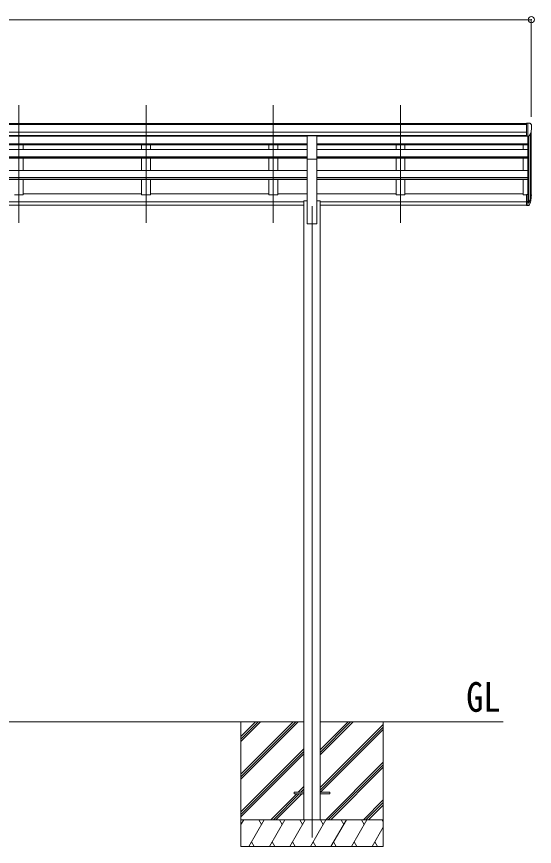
# Model space of a CAD drawing. Units: millimetres at full size; details may follow other scales. Extents: x -9783 to 33612, y -6828 to 11398.
# Drawn here: x 3469 to 6383, y -4250 to 416 of the extents above; entities that cross this region are included whole.
import ezdxf
from ezdxf.enums import TextEntityAlignment as Align

# ---------------------------------------------------------------- set-up
doc = ezdxf.new("R2010")
doc.units = ezdxf.units.MM
doc.header["$LTSCALE"] = 35
doc.header["$PDMODE"] = 32
doc.header["$PDSIZE"] = 35
for name, color, linetype, lineweight in [('0-0_0', 7, 'Continuous', 9), ('0-1_本体', 4, 'Continuous', 9), ('0-2_部品', 7, 'Continuous', 9), ('0-8_PARTS2', 6, 'Continuous', 9), ('0-A_寸法', 6, 'Continuous', 9)]:
    doc.layers.add(name, color=color, linetype=linetype, lineweight=lineweight)
doc.styles.add('ＭＳ ゴシック', font='')
doc.styles.get('ＭＳ ゴシック').set_extended_font_data('MS Gothic')

msp = doc.modelspace()

# ---------------------------------------------------------------- linework, layer by layer
at = {"layer": '0-0_0'}
for p, q in [((1876.94, -3550.32), (5086.54, -3550.32)), ((4731.74, -3550.32), (4731.74, -4250.32)), ((4731.74, -3844.5), (5025.92, -3550.32)), ((4731.74, -3858.64), (5040.06, -3550.32)), ((4731.74, -3872.78), (5054.2, -3550.32)), ((4731.74, -3660.65), (4842.07, -3550.32)), ((4731.74, -3646.51), (4827.93, -3550.32)), ((4731.74, -3632.37), (4813.79, -3550.32)), ((5176.94, -3550.32), (6207.74, -3550.32)), ((5176.94, -3735.95), (5362.57, -3550.32)), ((5176.94, -3721.81), (5348.43, -3550.32)), ((5176.94, -3707.67), (5334.29, -3550.32)), ((5176.94, -3919.8), (5531.74, -3565)), ((5176.94, -3933.94), (5531.74, -3579.15)), ((5531.74, -3550.32), (5531.74, -4250.32)), ((5179.2, -3945.82), (5531.74, -3593.29)), ((4731.74, -4056.63), (5086.54, -3701.83)), ((4731.74, -4070.77), (5086.54, -3715.98)), ((4731.74, -4084.92), (5086.54, -3730.12)), ((5208.55, -4100.32), (5531.74, -3777.13)), ((5222.69, -4100.32), (5531.74, -3791.28)), ((5236.83, -4100.32), (5531.74, -3805.42)), ((5054.68, -3945.82), (5086.54, -3913.97)), ((4900.18, -4100.32), (5045.68, -3954.82)), ((4914.32, -4100.32), (5059.82, -3954.82)), ((4928.47, -4100.32), (5073.97, -3954.82)), ((5068.82, -3945.82), (5086.54, -3928.11)), ((5082.97, -3945.82), (5086.54, -3942.25)), ((5420.68, -4100.32), (5531.74, -3989.27)), ((5434.82, -4100.32), (5531.74, -4003.41)), ((5448.97, -4100.32), (5531.74, -4017.55)), ((5531.74, -4100.32), (4731.74, -4100.32)), ((4731.74, -4127.83), (4747.62, -4100.32)), ((4776.49, -4250.32), (4863.09, -4100.32)), ((4848.09, -4126.3), (4833.09, -4100.32)), ((4891.96, -4250.32), (4978.56, -4100.32)), ((4963.56, -4126.31), (4948.56, -4100.32)), ((5007.43, -4250.32), (5094.03, -4100.32)), ((5079.03, -4126.3), (5064.03, -4100.32)), ((5122.9, -4250.32), (5209.5, -4100.32)), ((5194.5, -4126.3), (5179.5, -4100.32)), ((5238.37, -4250.32), (5324.97, -4100.32)), ((5309.97, -4126.3), (5294.97, -4100.32)), ((5353.84, -4250.32), (5440.44, -4100.32)), ((5410.44, -4100.32), (5425.44, -4126.3)), ((5525.91, -4100.32), (5531.74, -4110.42)), ((5469.31, -4250.32), (5531.74, -4142.19)), ((4791.49, -4224.34), (4806.48, -4250.32)), ((4906.96, -4224.34), (4921.95, -4250.32)), ((5022.43, -4224.34), (5037.43, -4250.32)), ((5137.9, -4224.34), (5152.9, -4250.32)), ((5253.37, -4224.34), (5268.37, -4250.32)), ((5368.84, -4224.34), (5383.84, -4250.32)), ((5484.31, -4224.34), (5499.3, -4250.32)), ((4731.74, -4250.32), (5531.74, -4250.32))]:
    msp.add_line(p, q, dxfattribs=at)
at = {"layer": '0-1_本体'}
for p, q in [((624.24, -186.2), (6339.24, -186.2)), ((624.24, -191.55), (6339.24, -191.55)), ((6365.74, -587.2), (6365.74, -222.95)), ((624.24, -235.08), (6339.24, -235.08)), ((624.24, -252.75), (6339.24, -252.75)), ((1859.24, -255.13), (4637.74, -255.24)), ((5104.24, -257.59), (1859.24, -257.59)), ((3506.74, -255.12), (3506.74, -257.59)), ((4172.74, -255.12), (4172.74, -257.59)), ((4222.74, -255.12), (4222.74, -257.59)), ((5104.24, -255.24), (4637.74, -255.24)), ((4888.74, -255.12), (4888.74, -257.59)), ((4938.74, -255.12), (4938.74, -257.59)), ((6339.24, -255.24), (5159.24, -255.24)), ((6345.74, -257.59), (5159.24, -257.59)), ((5604.74, -255.12), (5604.74, -257.59)), ((5654.74, -255.12), (5654.74, -257.59)), ((6345.74, -257.58), (6345.74, -585.03)), ((6351.74, -257.11), (6351.74, -629.46)), ((6361.46, -241.75), (6361.46, -611.46)), ((5104.24, -299.78), (1859.24, -299.78)), ((5104.24, -301.18), (1859.24, -301.18)), ((5104.24, -304.87), (1859.24, -304.87)), ((3506.74, -304.87), (3506.74, -332.11)), ((4172.74, -304.87), (4172.74, -332.11)), ((4222.74, -304.87), (4222.74, -332.11)), ((4888.74, -304.87), (4888.74, -332.11)), ((4938.74, -304.87), (4938.74, -332.11)), ((6345.74, -299.78), (5159.24, -299.78)), ((6345.74, -301.18), (5159.24, -301.18)), ((6345.74, -304.87), (5159.24, -304.87)), ((5604.74, -304.87), (5604.74, -332.11)), ((5654.74, -304.87), (5654.74, -332.11)), ((6320.74, -332.11), (6320.74, -304.87)), ((5104.24, -332.11), (1859.24, -332.11)), ((5104.24, -372.84), (1859.24, -372.84)), ((6345.74, -332.11), (5159.24, -332.11)), ((6345.74, -372.84), (5159.24, -372.84)), ((5104.24, -374.33), (1859.24, -374.33)), ((5104.24, -381.14), (1859.24, -381.14)), ((3506.74, -381.14), (3506.74, -450.63)), ((4172.74, -381.14), (4172.74, -450.63)), ((4222.74, -381.14), (4222.74, -450.63)), ((4888.74, -381.14), (4888.74, -450.63)), ((4938.74, -381.14), (4938.74, -450.63)), ((5104.24, -750.32), (5104.24, -386.38)), ((6345.74, -374.33), (5159.24, -374.33)), ((6345.74, -381.14), (5159.24, -381.14)), ((5159.24, -750.32), (5159.24, -386.38)), ((5604.74, -381.14), (5604.74, -450.63)), ((5654.74, -381.14), (5654.74, -450.63)), ((6320.74, -450.63), (6320.74, -381.14)), ((5104.24, -450.63), (1859.24, -450.63)), ((6345.74, -450.63), (5159.24, -450.63)), ((5104.24, -489.94), (1859.24, -489.94)), ((5104.24, -491.42), (1859.24, -491.42)), ((5104.24, -500.9), (1859.24, -500.9)), ((3506.74, -500.9), (3506.74, -585.86)), ((4172.74, -500.9), (4172.74, -585.86)), ((4222.74, -500.9), (4222.74, -585.86)), ((4888.74, -500.9), (4888.74, -585.86)), ((4938.74, -500.9), (4938.74, -585.86)), ((6345.74, -489.94), (5159.24, -489.94)), ((6345.74, -491.42), (5159.24, -491.42)), ((6345.74, -500.9), (5159.24, -500.9)), ((5604.74, -500.9), (5604.74, -585.86)), ((5654.74, -500.9), (5654.74, -585.86)), ((6320.74, -585.86), (6320.74, -500.9)), ((3506.74, -585.86), (3456.74, -585.86)), ((3506.74, -581.06), (4172.74, -581.06)), ((4222.74, -585.86), (4172.74, -585.86)), ((4888.74, -581.06), (4222.74, -581.06)), ((4938.74, -585.86), (4888.74, -585.86)), ((5104.24, -581.06), (4938.74, -581.06)), ((5159.24, -581.06), (5604.74, -581.06)), ((5654.74, -585.86), (5604.74, -585.86)), ((5654.74, -581.06), (6320.74, -581.06)), ((6339.24, -585.86), (6320.74, -585.86)), ((5086.54, -625.36), (1876.94, -625.36)), ((5086.54, -626.74), (1876.94, -626.74)), ((5086.54, -643.92), (1876.94, -643.92)), ((5086.54, -620.32), (5104.24, -620.32)), ((5086.54, -620.32), (5086.54, -4100.32)), ((5159.24, -620.32), (5176.94, -620.32)), ((5176.94, -620.32), (5176.94, -4100.32)), ((6339.24, -625.36), (5176.94, -625.36)), ((6339.24, -626.74), (5176.94, -626.74)), ((6339.24, -643.92), (5176.94, -643.92)), ((5104.24, -750.32), (5159.24, -750.32))]:
    msp.add_line(p, q, dxfattribs=at)
at = {"layer": '0-2_部品'}
for p, q in [((6339.24, -184.6), (6329.24, -184.69)), ((6329.24, -186.2), (6329.24, -184.69)), ((6339.24, -256.58), (6339.24, -184.6)), ((6357.74, -184.6), (6339.24, -184.6)), ((6345.74, -257.58), (6345.74, -184.6)), ((6357.74, -184.6), (6360.07, -184.74)), ((6360.83, -185.17), (6364.9, -190.97)), ((6367.74, -193.97), (6367.74, -194.6)), ((5104.24, -254.47), (5159.24, -254.47)), ((5104.24, -386.54), (5104.24, -254.47)), ((5159.24, -386.54), (5159.24, -254.47)), ((6339.24, -256.58), (6345.74, -256.58)), ((6345.74, -257.58), (6350.95, -257.26)), ((6353.36, -255.77), (6362.64, -239.7)), ((5104.24, -386.54), (5159.24, -386.54)), ((6339.24, -585.03), (6339.24, -646.09)), ((6339.24, -585.03), (6345.74, -585.03)), ((6345.74, -585.03), (6345.74, -646.91)), ((6339.24, -623.34), (6345.74, -623.34)), ((6339.24, -628.74), (6345.74, -628.74)), ((6339.24, -646.09), (6345.74, -646.09)), ((6345.74, -629.74), (6350.87, -629.74)), ((6345.74, -631.74), (6350.59, -631.74)), ((6345.74, -646.91), (6350.59, -646.91)), ((6352.17, -628.99), (6361.93, -610.57)), ((6363.35, -611.07), (6353.18, -630.24)), ((6360.76, -627.92), (6353.18, -645.41))]:
    msp.add_line(p, q, dxfattribs=at)
at = {"layer": '0-2_部品', "color": 4}
for p, q in [((5031.74, -3945.82), (5031.74, -3954.82)), ((5086.54, -3945.82), (5031.74, -3945.82)), ((5086.54, -3954.82), (5031.74, -3954.82)), ((5231.34, -3945.82), (5176.54, -3945.82))]:
    msp.add_line(p, q, dxfattribs=at)
msp.add_lwpolyline([(5231.34, -3945.82), (5231.34, -3954.82), (5176.54, -3954.82)], dxfattribs=at)
at = {"layer": '0-2_部品'}
for centre, radius, start, end in [((6360.01, -185.74), 1, 35, 86.5), ((6165.74, -194.6), 202, 347.09739, 0), ((6364.74, -193.97), 3, 0, 87), ((6350.77, -254.27), 3, 273.5, 330), ((6232.52, -591.84), 133.22, 344.28698, 356.72013), ((6277.79, -584.62), 88.05, 342.78929, 2.77608), ((6277.08, -588.9), 89.07, 345.58812, 5.50424), ((6350.59, -628.74), 3, 270, 330), ((6350.59, -643.91), 3, 270, 330), ((6350.87, -628.24), 1.5, 270, 330)]:
    msp.add_arc(centre, radius, start, end, dxfattribs=at)
at = {"layer": '0-8_PARTS2'}
msp.add_line((6365.74, 398.04), (6365.74, -147.59), dxfattribs=at)
at = {"layer": '0-8_PARTS2', "color": 2}
for p, q in [((3481.74, -744.12), (3481.74, -81.59)), ((4197.74, -744.12), (4197.74, -81.59)), ((4913.74, -744.12), (4913.74, -81.59)), ((5629.74, -744.12), (5629.74, -81.59)), ((5131.74, -650.32), (5131.74, -4200.32))]:
    msp.add_line(p, q, dxfattribs=at)
at = {"layer": '0-8_PARTS2'}
msp.add_point((6365.74, 398.04), dxfattribs=at)
at = {"layer": '0-A_寸法'}
msp.add_line((597.74, 398.04), (6365.74, 398.04), dxfattribs=at)

# ---------------------------------------------------------------- texts
at = {"layer": '0-0_0', "style": 'ＭＳ ゴシック', "width": 0.85}
msp.add_text('GL', height=166.8, dxfattribs=at).set_placement((5999.49, -3543.38), align=Align.BOTTOM_LEFT)

doc.saveas('drawing.dxf')
